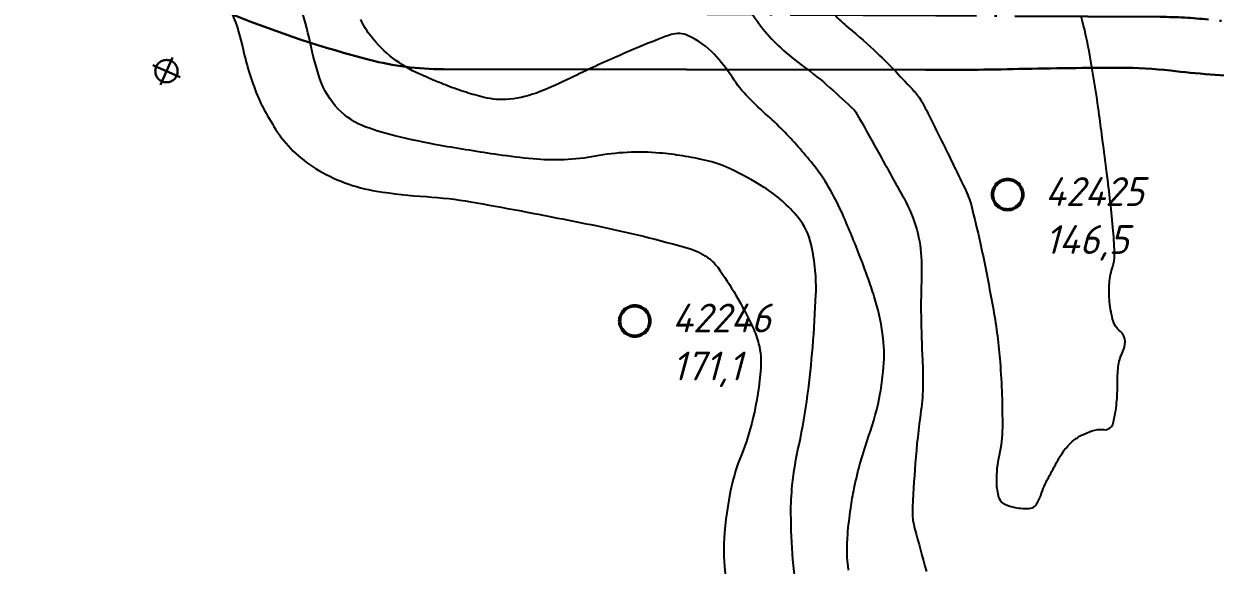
# Model space of a CAD drawing. Header units: millimetres. Extents: x -994 to -400, y 519 to 1360.
# Drawn here: x -506.8 to -447.9, y 661.6 to 688.4 of the extents above; entities that cross this region are included whole.
import ezdxf

# ---------------------------------------------------------------- set-up
doc = ezdxf.new("R2010")
doc.units = ezdxf.units.MM
doc.linetypes.add('ACAD_ISO04W100', pattern=[30, 24, -3, 0, -3])
doc.linetypes.add('DASHED', pattern=[7, 5, -2, 0])
doc.layers.add('Кривульки', color=1, linetype='Continuous')
doc.layers.add('Свердловини', color=4, linetype='Continuous')
doc.layers.add('Кривульки Товсты', color=70, linetype='Continuous', lineweight=30)
doc.styles.add('GOST-2.304_Type-B_italic', font='GOST Common Italic.ttf')

msp = doc.modelspace()

# ---------------------------------------------------------------- linework, layer by layer
at = {"layer": 'Кривульки'}
for points in [[(-496.605, 689.18, -0.052645), (-495.976, 687.279, 0.041285), (-495.231, 684.84, 0.029608), (-494.951, 684.243, 0.01594), (-494.334, 683.188, 0.115201), (-492.369, 681.244, 0.098187), (-489.34, 680.121, 0.024082), (-486.881, 679.847, -0.026958), (-484.686, 679.589, -0.004368), (-482.282, 679.153, -0.002776), (-478.51, 678.412, -0.021462), (-473.83, 677.256, -0.096947), (-472.875, 676.76, -0.068919), (-472.482, 676.348, -0.023761), (-471.585, 674.968, -0.022912), (-470.749, 673.375, -0.047457), (-470.457, 672.555, -0.081116), (-470.354, 671.351, -0.038838), (-470.739, 668.868, -0.038292), (-471.312, 667.067, 0.042827), (-471.81, 665.451, 0.03719), (-472.164, 662.925, 0.052336), (-472.092, 661.111, 0.025146)], [(-468.413, 659.511, -0.033543), (-468.763, 661.89, -0.017787), (-468.862, 664.159, -0.02891), (-468.793, 665.556, -0.027552), (-468.461, 667.576, 0.022732), (-468.035, 670.021, 0.011329), (-467.786, 672.398, 0.010354), (-467.627, 675.007, 0.033553), (-467.66, 676.208, 0.031281), (-467.86, 677.481, 0.118357), (-468.518, 678.826, 0.07882), (-470.191, 680.303, 0.032865), (-471.904, 681.239, 0.051858), (-473.075, 681.641, 0.017509), (-474.21, 681.862, 0.017579), (-475.354, 682.002, 0.0678), (-478.533, 681.848, -0.069928), (-481.617, 681.711, -0.01248), (-483.314, 681.917, -0.007317), (-486.191, 682.381, -0.016937), (-488.442, 682.857, -0.026115), (-489.871, 683.29, -0.116276), (-491.238, 684.182, -0.108521), (-492.143, 685.676, -0.032084), (-492.632, 687.481, 0.030974), (-493.134, 689.352, 0.002907)], [(-471.005, 689.282, 0.038253), (-470.244, 688.15, 0.040434), (-469.364, 687.205, 0.027986), (-468.233, 686.283, -0.024761), (-466.948, 685.249, -0.009281), (-465.742, 684.135, -0.072532), (-465.613, 683.968, -0.002281), (-465.483, 683.737, -0.000291), (-464.471, 681.916, -0.000235), (-463.785, 680.677, -0.000324), (-463.289, 679.781, -0.057322), (-462.645, 678.213, -0.062605), (-462.413, 676.677, -0.014765), (-462.418, 675.438, 0.012378), (-462.432, 673.96, 0.008992), (-462.358, 671.757, -0.016685), (-462.336, 670.569, -0.030684), (-462.438, 669.245, 0.015568), (-462.716, 666.644, 0.008955), (-462.858, 664.195, 0.056246), (-462.829, 663.804, 0.018643), (-462.746, 663.432, 0.003206), (-462.164, 661.296, 0.00199)], [(-466.012, 661.354, -0.057399), (-466.057, 663.137, -0.012628), (-465.909, 664.421, -0.016119), (-465.735, 665.419, -0.034186), (-465.021, 667.972, 0.040709), (-464.448, 670.125, 0.009535), (-464.364, 670.649, 0.00915), (-464.297, 671.197, 0.053085), (-464.301, 672.84, 0.046532), (-464.675, 674.675, 0.010184), (-464.98, 675.612, 0.007618), (-465.432, 676.849, 0.013006), (-466.302, 678.955, 0.022485), (-466.891, 680.136, 0.039564), (-467.695, 681.346, 0.025729), (-469.162, 683.028, 0.018358), (-470.005, 683.838, -0.016272), (-470.96, 684.748, -0.050427), (-471.756, 685.739, 0.044241), (-472.648, 686.88, 0.097236), (-473.938, 687.81, 0.186562), (-474.787, 687.862, 0.01916), (-475.443, 687.626, 0.006543), (-477.326, 686.837, 0.011875), (-479.75, 685.715, -0.019159), (-481.263, 685.042, -0.069638), (-482.777, 684.669, -0.086543), (-484.032, 684.757, -0.016547), (-484.922, 685.009, -0.015237), (-485.868, 685.343, -0.007355), (-486.445, 685.576, -0.005468), (-487.212, 685.91, -0.059125), (-488.541, 686.705, -0.061411), (-489.601, 687.754, -0.060136), (-490.129, 688.619, -0.045874)], [(-466.723, 688.882, 0.047521), (-466.015, 688.198, -0.024686), (-464.595, 686.946, -0.014846), (-462.765, 685.055, -0.059186), (-462.379, 684.517, -0.008515), (-462.168, 684.117, -0.002552), (-461.494, 682.77, -0.003122), (-460.272, 680.257, -0.018022), (-460.079, 679.813, -0.031129), (-459.944, 679.393, -0.007379), (-459.51, 677.582, -0.006553), (-459.231, 676.253, -0.004369), (-458.856, 674.251, -0.025115), (-458.525, 671.648, -0.020437), (-458.412, 668.427, -0.054925), (-458.572, 667.042, 0.059826), (-458.707, 665.768, 0.052969), (-458.622, 665.058, 0.114399), (-458.476, 664.758, 0.122827), (-458.293, 664.62, 0.051741), (-457.78, 664.463, 0.074549), (-457.006, 664.428, 0.218338), (-456.769, 664.568, 0.069105), (-456.517, 665.064, -0.040204), (-456.136, 665.936, -0.003905), (-455.669, 666.793, -0.011735), (-455.504, 667.073, -0.054909), (-455.1, 667.589, -0.061097), (-454.64, 667.957, -0.032262), (-454.447, 668.06, -0.014137), (-453.987, 668.252, -0.129373), (-453.395, 668.317, 0.226459), (-453.059, 668.42, 0.148659), (-452.933, 668.635, 0.035584), (-452.764, 669.641, 0.025244), (-452.722, 670.583, -0.028094), (-452.68, 671.43, -0.091068), (-452.474, 672.126, 0.117779), (-452.342, 672.675, 0.225651), (-452.576, 673.166, -0.164572), (-452.963, 673.783, -0.036921), (-453.122, 674.759, -0.044671), (-453.12, 675.577, -0.05633), (-452.952, 676.388, 0.082551), (-452.866, 676.948, 0.020045), (-452.93, 678.148, 0.008281), (-453.248, 681.038, 0.001043), (-453.454, 682.633, 0.001341), (-453.62, 683.873, 0.010992), (-454.125, 687.053, 0.020809), (-454.499, 688.712, 0.023862)]]:
    msp.add_lwpolyline(points, format="xyb", dxfattribs=at)
at = {"layer": 'Кривульки Товсты', "linetype": 'DASHED'}
for q in [(-499.438, 686.734), (-500.405, 686.349), (-500.02, 685.381), (-499.052, 685.766)]:
    msp.add_line((-499.729, 686.057), q, dxfattribs=at)
at = {"layer": 'Кривульки Товсты', "linetype": 'ACAD_ISO04W100', "lineweight": 30, "ltscale": 0.3}
msp.add_lwpolyline([(-439.533, 687.595, 0.006568), (-448.229, 688.611, 0.024313), (-450.592, 688.741), (-461.697, 688.807), (-477.442, 688.902, -0.022531), (-480.771, 689.072, -0.011179), (-487.438, 689.866, -0.026288), (-492.992, 690.953, -0.069002), (-494.999, 691.764), (-508.648, 699.606), (-527.635, 710.516, -0.027283), (-533.206, 714.134, -0.014781), (-542.885, 721.65, -0.034066), (-546.999, 725.543, 0.0455)], format="xyb", dxfattribs=at)
at = {"layer": 'Кривульки Товсты', "lineweight": 30, "ltscale": 0.3}
msp.add_lwpolyline([(-446.179, 685.779, -0.018041), (-450.097, 686.082, 0.028464), (-452.585, 686.222, 0.005521), (-457.605, 686.163, -0.00604), (-462.194, 686.115), (-474.019, 686.132), (-486.055, 686.149, -0.063175), (-489.7, 686.617, -0.032869), (-496.385, 688.828, -0.012867), (-502.203, 691.364, -0.028451), (-504.733, 692.725), (-518.51, 701.181), (-528.139, 707.09, -0.021146), (-534.802, 711.578, -0.032963), (-538.743, 714.904), (-544.324, 720.282)], format="xyb", dxfattribs=at)
at = {"layer": 'Кривульки Товсты', "linetype": 'DASHED'}
msp.add_circle((-499.729, 686.057), 0.553, dxfattribs=at)
at = {"layer": 'Свердловини', "linetype": 'DASHED', "lineweight": 50}
for centre in [(-458.149, 679.949), (-476.581, 673.691)]:
    msp.add_circle(centre, 0.749, dxfattribs=at)

# ---------------------------------------------------------------- texts
at = {"layer": 'Свердловини', "linetype": 'DASHED', "char_height": 1.425, "attachment_point": 1, "style": 'GOST-2.304_Type-B_italic'}
for s, insert in [('{\\fGOST Common|b0|i1|c204|p34;42425\\P146,5}', (-456.303, 680.811)), ('{\\fGOST Common|b0|i1|c204|p34;42246\\P171,1}', (-474.734, 674.553))]:
    msp.add_mtext_dynamic_manual_height_columns(s, width=5.3259, gutter_width=12.5, heights=[0], dxfattribs=dict(at, insert=insert))

doc.saveas('drawing.dxf')
